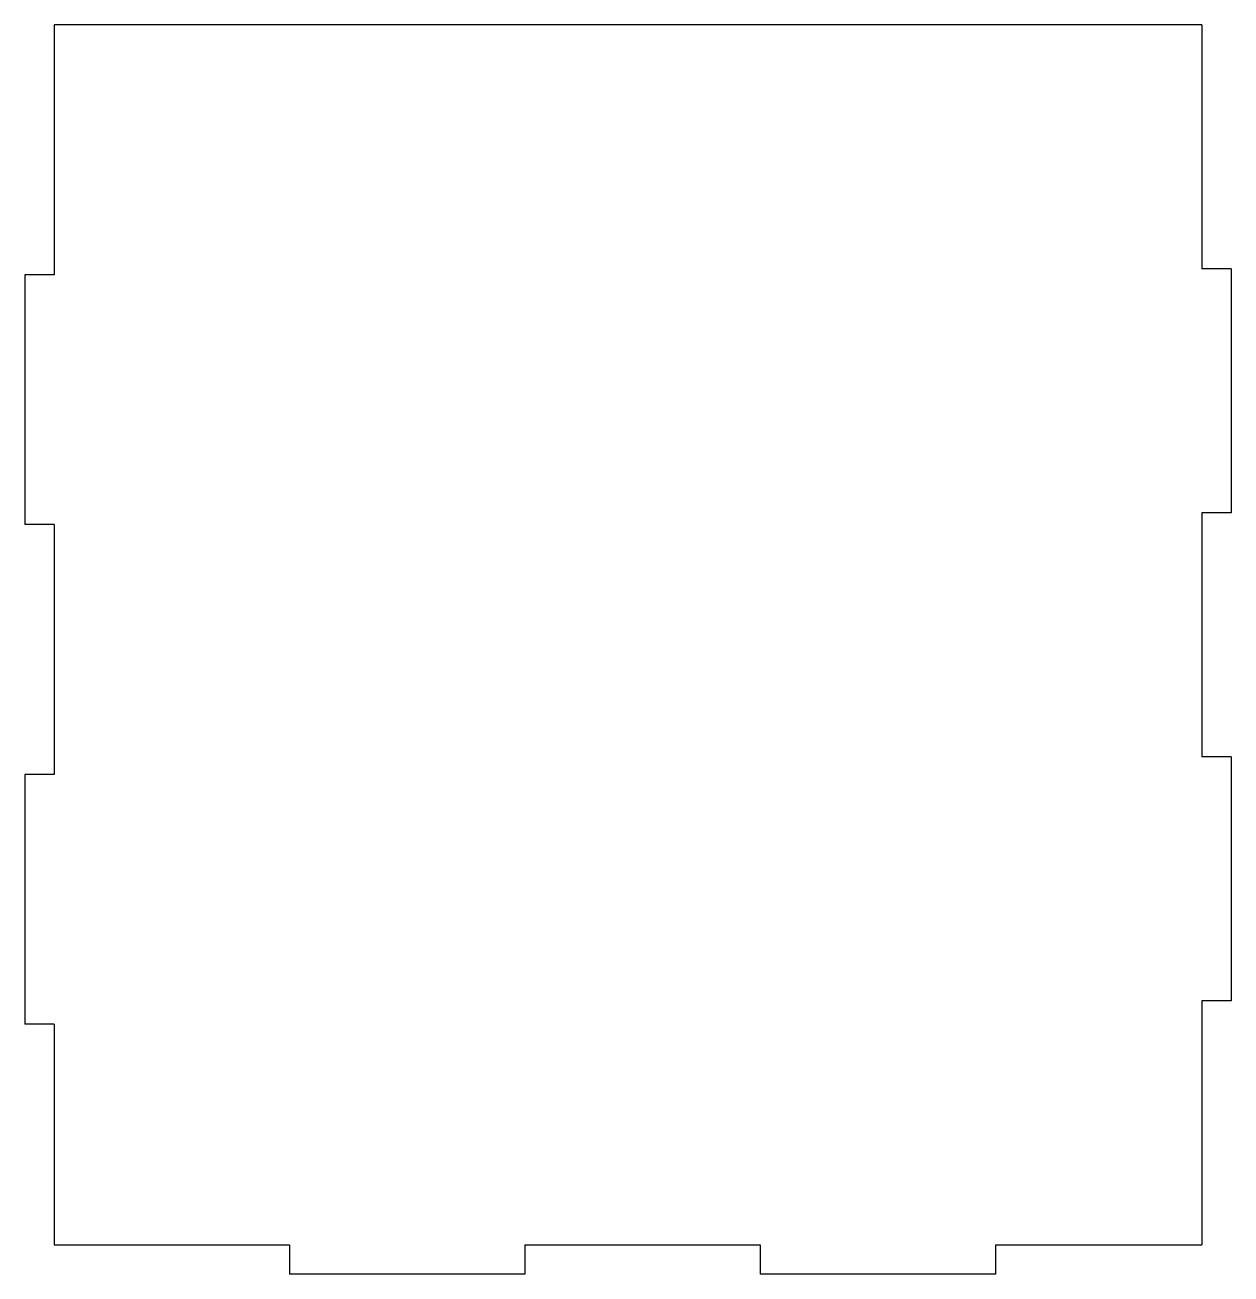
# Model space of a CAD drawing. Extents: x -252 to -55, y 0 to 205.
import ezdxf

# ---------------------------------------------------------------- set-up
doc = ezdxf.new("R2010")
doc.units = 0
doc.layers.add('VISIBLE', color=7, linetype='CONTINUOUS')

msp = doc.modelspace()

# ---------------------------------------------------------------- linework, layer by layer
at = {"layer": 'VISIBLE'}
for p, q in [((-59.4125, 204.7625), (-247.65, 204.7625)), ((-247.65, 204.7625), (-247.65, 163.81)), ((-59.4125, 204.7625), (-59.4125, 164.7625)), ((-54.65, 164.7625), (-59.4125, 164.7625)), ((-54.65, 164.7625), (-54.65, 124.7625)), ((-247.65, 163.81), (-252.4125, 163.81)), ((-252.4125, 163.81), (-252.4125, 122.8575)), ((-247.65, 122.8575), (-252.4125, 122.8575)), ((-247.65, 122.8575), (-247.65, 81.905)), ((-59.4125, 124.7625), (-59.4125, 84.7625)), ((-54.65, 124.7625), (-59.4125, 124.7625)), ((-54.65, 84.7625), (-59.4125, 84.7625)), ((-54.65, 84.7625), (-54.65, 44.7625)), ((-247.65, 81.905), (-252.4125, 81.905)), ((-252.4125, 81.905), (-252.4125, 40.9525)), ((-59.4125, 44.7625), (-59.4125, 4.7625)), ((-54.65, 44.7625), (-59.4125, 44.7625)), ((-247.65, 40.9525), (-252.4125, 40.9525)), ((-247.65, 40.9525), (-247.65, 4.7625)), ((-247.65, 4.7625), (-209.05, 4.7625)), ((-209.05, 4.7625), (-209.05, 0)), ((-170.45, 4.7625), (-170.45, 0)), ((-170.45, 4.7625), (-131.85, 4.7625)), ((-131.85, 4.7625), (-131.85, 0)), ((-93.25, 4.7625), (-93.25, 0)), ((-93.25, 4.7625), (-59.4125, 4.7625)), ((-170.45, 0), (-209.05, 0)), ((-93.25, 0), (-131.85, 0))]:
    msp.add_line(p, q, dxfattribs=at)

doc.saveas('drawing.dxf')
